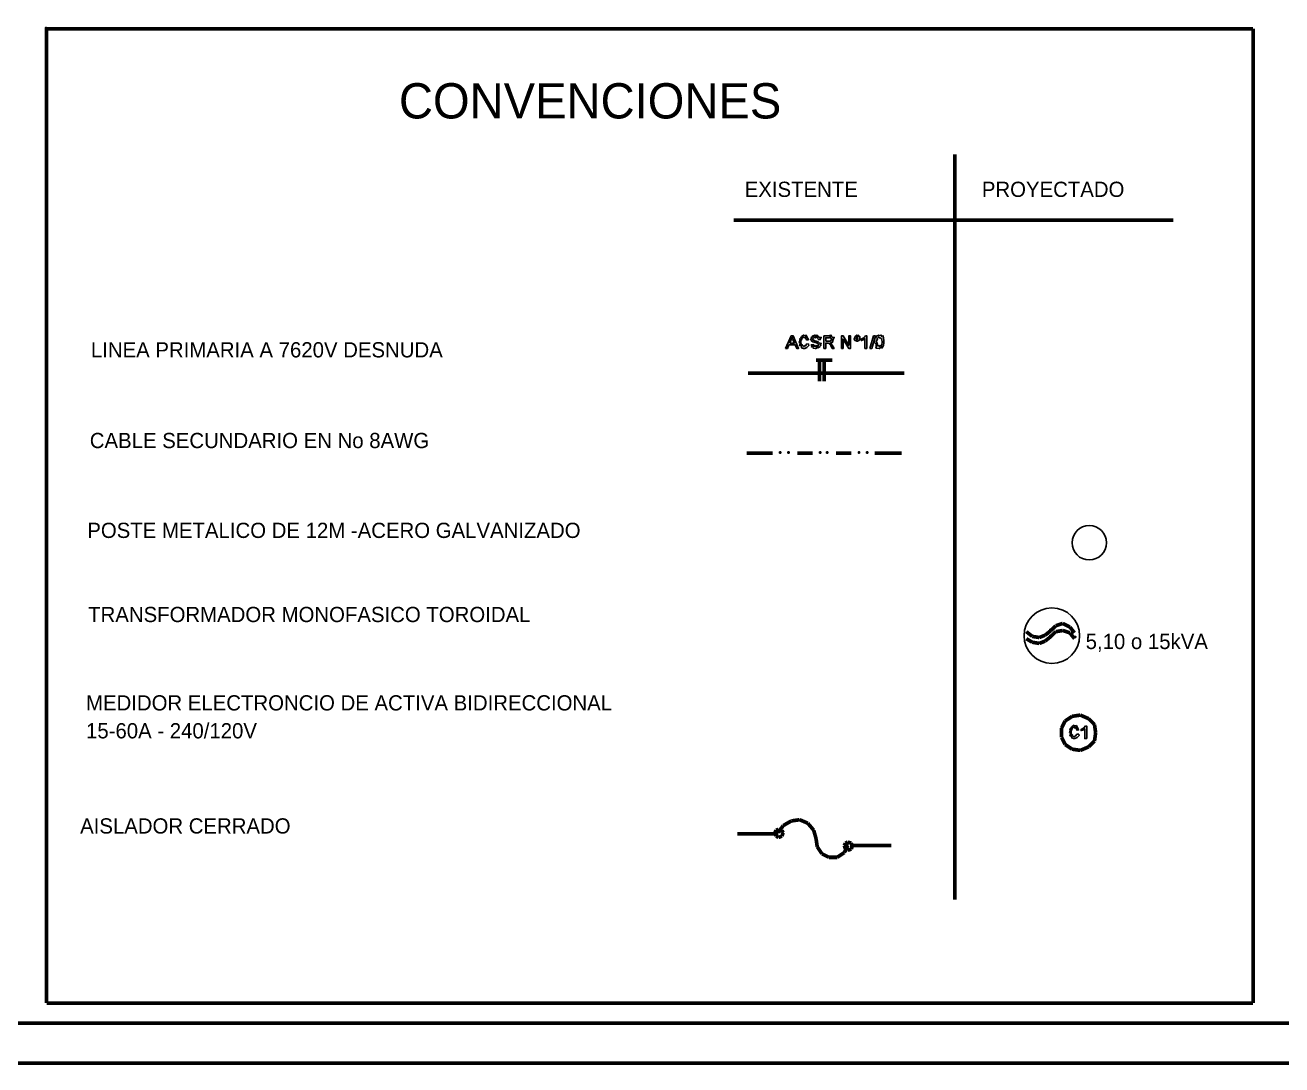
# Model space of a CAD drawing. Extents: x 0.27 to 8.12, y 0.27 to 5.77.
# Drawn here: x 4.72 to 6.503, y 0.271 to 1.745 of the extents above; entities that cross this region are included whole.
import ezdxf

# ---------------------------------------------------------------- set-up
doc = ezdxf.new("R2010")
doc.units = 0
doc.layers.get('0').update_dxf_attribs({"linetype": 'CONTINUOUS'})

msp = doc.modelspace()

# ---------------------------------------------------------------- linework, layer by layer
at = {"color": 7, "const_width": 0.005208}
msp.add_lwpolyline([(0.270025, 0.273298), (8.120004, 0.273298), (8.120004, 5.771617), (0.270025, 5.771617), (0.270025, 0.273298)], close=True, dxfattribs=at)
at = {"color": 2, "const_width": 0.005208}
for points in [[(4.749995, 1.739988), (6.461685, 1.739988)], [(4.749995, 0.358308), (4.749995, 1.739988)], [(6.461685, 1.739988), (6.461685, 0.358308)], [(6.461685, 0.358308), (4.749995, 0.358308)]]:
    msp.add_lwpolyline(points, dxfattribs=at)
at = {"color": 1}
msp.add_lwpolyline([(4.749995, 1.739988), (4.748365, 1.739988), (4.748365, 1.741618), (4.749995, 1.741618), (4.749995, 1.739988)], close=True, dxfattribs=at)
at = {"color": 0, "const_width": 0.005208}
for points in [[(6.038355, 1.561658), (6.038355, 0.504968)], [(6.348355, 1.468288), (5.725035, 1.468288)], [(5.841685, 1.269988), (5.865005, 1.269988)], [(5.846675, 1.239988), (5.846675, 1.269988)], [(5.853355, 1.239988), (5.853355, 1.269988)], [(5.745005, 1.251648), (5.966685, 1.251648)], [(6.181685, 0.893308), (6.175025, 0.886628)], [(6.191675, 0.896618), (6.181685, 0.893308)], [(6.201715, 0.891628), (6.191675, 0.896618)], [(6.208325, 0.883328), (6.201715, 0.891628)], [(6.140025, 0.884948), (6.148385, 0.878288)], [(6.140025, 0.874968), (6.148385, 0.869978)], [(6.148385, 0.878288), (6.158355, 0.876648)], [(6.158355, 0.876648), (6.166665, 0.879968)], [(6.158355, 0.868298), (6.166665, 0.871608)], [(6.166665, 0.879968), (6.175025, 0.886628)], [(6.166665, 0.871608), (6.175025, 0.878288)], [(6.181685, 0.884948), (6.175025, 0.878288)], [(6.191675, 0.886628), (6.181685, 0.884948)], [(6.201715, 0.883328), (6.191675, 0.886628)], [(6.208325, 0.874968), (6.201715, 0.883328)], [(6.148385, 0.869978), (6.158355, 0.868298)], [(6.205025, 0.764938), (6.195035, 0.758328)], [(6.216685, 0.766628), (6.205025, 0.764938)], [(6.228355, 0.761628), (6.216685, 0.766628)], [(6.195035, 0.758328), (6.190045, 0.748288)], [(6.190045, 0.748288), (6.190045, 0.734938)], [(6.236705, 0.753288), (6.228355, 0.761628)], [(6.238325, 0.741618), (6.236705, 0.753288)], [(6.190045, 0.734938), (6.195035, 0.724968)], [(6.228355, 0.721648), (6.236705, 0.729948)], [(6.236705, 0.729948), (6.238325, 0.741618)], [(6.195035, 0.724968), (6.205025, 0.718288)], [(6.205025, 0.718288), (6.216685, 0.716658)], [(6.216685, 0.716658), (6.228355, 0.721648)], [(5.788355, 0.604948), (5.785045, 0.603328)], [(5.795025, 0.609938), (5.788355, 0.599968)], [(5.793345, 0.603328), (5.788355, 0.604948)], [(5.806685, 0.616618), (5.795025, 0.609938)], [(5.818355, 0.618298), (5.806685, 0.616618)], [(5.830025, 0.613298), (5.818355, 0.618298)], [(5.838365, 0.603328), (5.830025, 0.613298)], [(5.730035, 0.598268), (5.788355, 0.598268)], [(5.785045, 0.603328), (5.783355, 0.599968)], [(5.783355, 0.599968), (5.785045, 0.594968)], [(5.785045, 0.594968), (5.788355, 0.593288)], [(5.788355, 0.593288), (5.793345, 0.594968)], [(5.795025, 0.599968), (5.793345, 0.603328)], [(5.793345, 0.594968), (5.795025, 0.599968)], [(5.841685, 0.591658), (5.838365, 0.603328)], [(5.841685, 0.591658), (5.843365, 0.579938)], [(5.886715, 0.586618), (5.883355, 0.584978)], [(5.891705, 0.584978), (5.886715, 0.586618)], [(5.843365, 0.579938), (5.850035, 0.569948)], [(5.850035, 0.569948), (5.860025, 0.564968)], [(5.871685, 0.564968), (5.881675, 0.571628)], [(5.883355, 0.584978), (5.881675, 0.581618)], [(5.881675, 0.581618), (5.883355, 0.576628)], [(5.881675, 0.571628), (5.886715, 0.581618)], [(5.883355, 0.576628), (5.886715, 0.574948)], [(5.886715, 0.574948), (5.891705, 0.576628)], [(5.890025, 0.581618), (5.948345, 0.581618)], [(5.893325, 0.581618), (5.891705, 0.584978)], [(5.891705, 0.576628), (5.893325, 0.581618)], [(5.860025, 0.564968), (5.871685, 0.564968)], [(0.325025, 0.329938), (8.063363, 0.329938)], [(0.268325, 0.273298), (8.120004, 0.273298)]]:
    msp.add_lwpolyline(points, dxfattribs=at)
at = {"color": 7}
for points in [[(5.798495, 1.286648), (5.806315, 1.304438), (5.809355, 1.304438), (5.816935, 1.286648), (5.814345, 1.286648), (5.812175, 1.291628), (5.803275, 1.291628), (5.801105, 1.286648), (5.798495, 1.286648)], [(5.804355, 1.294238), (5.811095, 1.294238), (5.808915, 1.299228), (5.809025, 1.299718), (5.807825, 1.301298), (5.807825, 1.301838), (5.807885, 1.301898), (5.807825, 1.302158), (5.806685, 1.299448), (5.806525, 1.299228), (5.804355, 1.294238)], [(5.828345, 1.293158), (5.830935, 1.292718), (5.831045, 1.292718), (5.831535, 1.290978), (5.828885, 1.288378), (5.828545, 1.288158), (5.828545, 1.288158), (5.825615, 1.286648), (5.824645, 1.286648), (5.823675, 1.286648), (5.821005, 1.287508), (5.820745, 1.287728), (5.820955, 1.288328), (5.820415, 1.290658), (5.818465, 1.290718), (5.818355, 1.290978), (5.818845, 1.291628), (5.819215, 1.294358), (5.817705, 1.295218), (5.817705, 1.295548), (5.818355, 1.296088), (5.819325, 1.298738), (5.818465, 1.300048), (5.818575, 1.300308), (5.819385, 1.300538), (5.820955, 1.303128), (5.821175, 1.303358), (5.821775, 1.304008), (5.823935, 1.305518), (5.824645, 1.304438), (5.824865, 1.304438), (5.825295, 1.304868), (5.827575, 1.305258), (5.828545, 1.303128), (5.828775, 1.302918), (5.828775, 1.302918), (5.830825, 1.299448), (5.830935, 1.299018), (5.828345, 1.298578), (5.828345, 1.299018), (5.827205, 1.300858), (5.827035, 1.300968), (5.827035, 1.301508), (5.826275, 1.303238), (5.825075, 1.301838), (5.824645, 1.301838), (5.824535, 1.302268), (5.822145, 1.303128), (5.820745, 1.301078), (5.820745, 1.300968), (5.820955, 1.301188), (5.821995, 1.301558), (5.820855, 1.298798), (5.820745, 1.298578), (5.820745, 1.298578), (5.820315, 1.296298), (5.820315, 1.295548), (5.820315, 1.295548), (5.820685, 1.292288), (5.820745, 1.292078), (5.821005, 1.292178), (5.822145, 1.291798), (5.821065, 1.290008), (5.820955, 1.289898), (5.821225, 1.290228), (5.822795, 1.290718), (5.824215, 1.289238), (5.824645, 1.289238), (5.824985, 1.289688), (5.826385, 1.290828), (5.826815, 1.290118), (5.826815, 1.290118), (5.827095, 1.290878), (5.828285, 1.292828), (5.828345, 1.293158)], [(5.834295, 1.291628), (5.836915, 1.291628), (5.837175, 1.291798), (5.838275, 1.292078), (5.837505, 1.290438), (5.837565, 1.290338), (5.837885, 1.290608), (5.839135, 1.291148), (5.838815, 1.289468), (5.838865, 1.289468), (5.839245, 1.289838), (5.840865, 1.290658), (5.841205, 1.289238), (5.841245, 1.289238), (5.841525, 1.289688), (5.842825, 1.290658), (5.843205, 1.289468), (5.843205, 1.289468), (5.843315, 1.289688), (5.844455, 1.290008), (5.844505, 1.290118), (5.844565, 1.290438), (5.844935, 1.291148), (5.844935, 1.291418), (5.844995, 1.291738), (5.844775, 1.292828), (5.844715, 1.292938), (5.844715, 1.293158), (5.843635, 1.293968), (5.843425, 1.294018), (5.843485, 1.294128), (5.840815, 1.294788), (5.840385, 1.294898), (5.840435, 1.295048), (5.837345, 1.295868), (5.837135, 1.295978), (5.837135, 1.295978), (5.835065, 1.297328), (5.834955, 1.297488), (5.835065, 1.297488), (5.834295, 1.299118), (5.834295, 1.299658), (5.834635, 1.299718), (5.834845, 1.301838), (5.834955, 1.302048), (5.835545, 1.302698), (5.837345, 1.304548), (5.837345, 1.303788), (5.837345, 1.303788), (5.837885, 1.304328), (5.840005, 1.305578), (5.840645, 1.304438), (5.840815, 1.304438), (5.841205, 1.304868), (5.843255, 1.305468), (5.844075, 1.303898), (5.844285, 1.303788), (5.844285, 1.303788), (5.846565, 1.302048), (5.846675, 1.301838), (5.847105, 1.302108), (5.848955, 1.302158), (5.847545, 1.299938), (5.847545, 1.299228), (5.844935, 1.299228), (5.844995, 1.299558), (5.843855, 1.301078), (5.843635, 1.301188), (5.843635, 1.301668), (5.842775, 1.303298), (5.841295, 1.301838), (5.840815, 1.301838), (5.840865, 1.302108), (5.839675, 1.303188), (5.837995, 1.301298), (5.837775, 1.301188), (5.837885, 1.301358), (5.838105, 1.302048), (5.836915, 1.300108), (5.836915, 1.299448), (5.837135, 1.299398), (5.837455, 1.298198), (5.837565, 1.298148), (5.838315, 1.298198), (5.840385, 1.296948), (5.840815, 1.296838), (5.841685, 1.297058), (5.844565, 1.295868), (5.844715, 1.295758), (5.844775, 1.295758), (5.846565, 1.294188), (5.846675, 1.294018), (5.847165, 1.294128), (5.848955, 1.293758), (5.847545, 1.292118), (5.847545, 1.291628), (5.847815, 1.291738), (5.848845, 1.291418), (5.846845, 1.289238), (5.846675, 1.289038), (5.846845, 1.289148), (5.847385, 1.289468), (5.844775, 1.287408), (5.844505, 1.287298), (5.844505, 1.287558), (5.843255, 1.288438), (5.841955, 1.286648), (5.841465, 1.286648), (5.840495, 1.286648), (5.837825, 1.286968), (5.837565, 1.287078), (5.837735, 1.287558), (5.837175, 1.289468), (5.835285, 1.288648), (5.835175, 1.288808), (5.835545, 1.289358), (5.835825, 1.291578), (5.834295, 1.291578), (5.834295, 1.291628)], [(5.852795, 1.286648), (5.852795, 1.304438), (5.860395, 1.304438), (5.860785, 1.304868), (5.862785, 1.305468), (5.863495, 1.303898), (5.863665, 1.303788), (5.863665, 1.303788), (5.865285, 1.302268), (5.865395, 1.302048), (5.865775, 1.302268), (5.867455, 1.302218), (5.866045, 1.299938), (5.866045, 1.299228), (5.866045, 1.299228), (5.865175, 1.296188), (5.864955, 1.295978), (5.865005, 1.295978), (5.865175, 1.295438), (5.861925, 1.294298), (5.861475, 1.294238), (5.861535, 1.294238), (5.862735, 1.293428), (5.862785, 1.293368), (5.862785, 1.293368), (5.864415, 1.291418), (5.864525, 1.291198), (5.867345, 1.286648), (5.864745, 1.286648), (5.862575, 1.290118), (5.862575, 1.290658), (5.861165, 1.292178), (5.861045, 1.292288), (5.861105, 1.292558), (5.860075, 1.293478), (5.859965, 1.293588), (5.860025, 1.293648), (5.859205, 1.294188), (5.859105, 1.294238), (5.859105, 1.294238), (5.858285, 1.294238), (5.858005, 1.294238), (5.855415, 1.294238), (5.855415, 1.286648), (5.852795, 1.286648)], [(5.855415, 1.296838), (5.859965, 1.296838), (5.860455, 1.297058), (5.862035, 1.297008), (5.862135, 1.297058), (5.862355, 1.297288), (5.863005, 1.297828), (5.863005, 1.297928), (5.863175, 1.298258), (5.863435, 1.299118), (5.863435, 1.299448), (5.863495, 1.299718), (5.862735, 1.301078), (5.862575, 1.301188), (5.862575, 1.301668), (5.861925, 1.303298), (5.860785, 1.301838), (5.860395, 1.301838), (5.855415, 1.301838), (5.855415, 1.296838)], [(5.877545, 1.286648), (5.877545, 1.304438), (5.880365, 1.304438), (5.888175, 1.291198), (5.888175, 1.304438), (5.890785, 1.304438), (5.890785, 1.286648), (5.887965, 1.286648), (5.880145, 1.299878), (5.880145, 1.286648), (5.877545, 1.286648)], [(5.895715, 1.300538), (5.896165, 1.300588), (5.896645, 1.302918), (5.896795, 1.303128), (5.897395, 1.303728), (5.899465, 1.305468), (5.899635, 1.304438), (5.899635, 1.304438), (5.900065, 1.304828), (5.902115, 1.305308), (5.902285, 1.303358), (5.902455, 1.303128), (5.902605, 1.303298), (5.904025, 1.303298), (5.903745, 1.301188), (5.903745, 1.300538), (5.903915, 1.300368), (5.902665, 1.298088), (5.902455, 1.297928), (5.902455, 1.297928), (5.900325, 1.296838), (5.899635, 1.296838), (5.899635, 1.296838), (5.897025, 1.297718), (5.896795, 1.297928), (5.896915, 1.297928), (5.895715, 1.299878), (5.895715, 1.300538)], [(5.898325, 1.300538), (5.898495, 1.300478), (5.898705, 1.299718), (5.898755, 1.299658), (5.898975, 1.299658), (5.899465, 1.299228), (5.899635, 1.299228), (5.899845, 1.299228), (5.900495, 1.299558), (5.900495, 1.299658), (5.900665, 1.299658), (5.900925, 1.300308), (5.900925, 1.300538), (5.900925, 1.300538), (5.900605, 1.301358), (5.900495, 1.301398), (5.900715, 1.301838), (5.900985, 1.303298), (5.900005, 1.301838), (5.899635, 1.301838), (5.899785, 1.302158), (5.900115, 1.303238), (5.898865, 1.301448), (5.898755, 1.301398), (5.898975, 1.301668), (5.899465, 1.302648), (5.898325, 1.301018), (5.898325, 1.300538)], [(5.913785, 1.286648), (5.910965, 1.286648), (5.910965, 1.300538), (5.910965, 1.300538), (5.908855, 1.298908), (5.908575, 1.298798), (5.908575, 1.298798), (5.905985, 1.297928), (5.905755, 1.297928), (5.905755, 1.299878), (5.906785, 1.299988), (5.909395, 1.301618), (5.909665, 1.301838), (5.910205, 1.302538), (5.912045, 1.304658), (5.912045, 1.304438), (5.912045, 1.304438), (5.913785, 1.304438), (5.913785, 1.286648)], [(5.918175, 1.286648), (5.923385, 1.304438), (5.925995, 1.304438), (5.920785, 1.286648), (5.918175, 1.286648)], [(5.924745, 1.295548), (5.924745, 1.296898), (5.925285, 1.300538), (5.925395, 1.300968), (5.926105, 1.301838), (5.928045, 1.304658), (5.927565, 1.304008), (5.927565, 1.304008), (5.928215, 1.304488), (5.930665, 1.305578), (5.931145, 1.304438), (5.931255, 1.304438), (5.931745, 1.304868), (5.933915, 1.305468), (5.934455, 1.303898), (5.934725, 1.303788), (5.934995, 1.304118), (5.936725, 1.304488), (5.936895, 1.302438), (5.936895, 1.302268), (5.936955, 1.302328), (5.937385, 1.302538), (5.937495, 1.299878), (5.937545, 1.299658), (5.937715, 1.299448), (5.937985, 1.296518), (5.937985, 1.295548), (5.938035, 1.295438), (5.937275, 1.290338), (5.937115, 1.289898), (5.937115, 1.289898), (5.935215, 1.287128), (5.934955, 1.287078), (5.934995, 1.287358), (5.933855, 1.288378), (5.931915, 1.286648), (5.931255, 1.286648), (5.931255, 1.286648), (5.927025, 1.286968), (5.926705, 1.287078), (5.927185, 1.288218), (5.926755, 1.292558), (5.924745, 1.294788), (5.924745, 1.295548)], [(5.927355, 1.295548), (5.928005, 1.295218), (5.929035, 1.292228), (5.928325, 1.289948), (5.928435, 1.289898), (5.928975, 1.290288), (5.931095, 1.290718), (5.931255, 1.289238), (5.931255, 1.289238), (5.931745, 1.289738), (5.933755, 1.290768), (5.934075, 1.289898), (5.934075, 1.289898), (5.934675, 1.290878), (5.935385, 1.294358), (5.935385, 1.295548), (5.935645, 1.296578), (5.934675, 1.300308), (5.934505, 1.300538), (5.934505, 1.300538), (5.932065, 1.301838), (5.931255, 1.301838), (5.931365, 1.302048), (5.930605, 1.303088), (5.928325, 1.300908), (5.928005, 1.300758), (5.928045, 1.300758), (5.928865, 1.300368), (5.927355, 1.296728), (5.927355, 1.295548)]]:
    msp.add_lwpolyline(points, close=True, dxfattribs=at)
at = {"color": 5, "const_width": 0.005208}
for points in [[(5.743385, 1.138308), (5.779995, 1.138308)], [(5.815045, 1.138308), (5.836685, 1.138308)], [(5.870005, 1.138308), (5.891705, 1.138308)], [(5.925025, 1.138308), (5.963365, 1.138308)]]:
    msp.add_lwpolyline(points, dxfattribs=at)
at = {"color": 5}
for points in [[(5.791665, 1.138308), (5.790035, 1.138308), (5.790035, 1.139938), (5.791665, 1.139938), (5.791665, 1.138308)], [(5.803385, 1.138308), (5.801705, 1.138308), (5.801705, 1.139938), (5.803385, 1.139938), (5.803385, 1.138308)], [(5.848355, 1.138308), (5.846675, 1.138308), (5.846675, 1.139938), (5.848355, 1.139938), (5.848355, 1.138308)], [(5.858345, 1.138308), (5.856715, 1.138308), (5.856715, 1.139938), (5.858345, 1.139938), (5.858345, 1.138308)], [(5.903365, 1.138308), (5.901685, 1.138308), (5.901685, 1.139938), (5.903365, 1.139938), (5.903365, 1.138308)], [(5.915035, 1.138308), (5.913355, 1.138308), (5.913355, 1.139938), (5.915035, 1.139938), (5.915035, 1.138308)]]:
    msp.add_lwpolyline(points, close=True, dxfattribs=at)
at = {"color": 0}
for points in [[(6.175025, 0.886628), (6.173345, 0.886628), (6.173345, 0.888308), (6.175025, 0.888308), (6.175025, 0.886628)], [(6.175025, 0.886628), (6.173345, 0.886628), (6.173345, 0.888308), (6.175025, 0.888308), (6.175025, 0.886628)], [(6.175025, 0.878288), (6.173345, 0.878288), (6.173345, 0.879968), (6.175025, 0.879968), (6.175025, 0.878288)], [(6.175025, 0.878288), (6.173345, 0.878288), (6.173345, 0.879968), (6.175025, 0.879968), (6.175025, 0.878288)], [(6.210005, 0.876648), (6.208325, 0.876648), (6.208325, 0.878288), (6.210005, 0.878288), (6.210005, 0.876648)], [(6.238325, 0.741618), (6.236705, 0.741618), (6.236705, 0.743298), (6.238325, 0.743298), (6.238325, 0.741618)], [(5.788355, 0.599968), (5.786675, 0.599968), (5.786675, 0.601648), (5.788355, 0.601648), (5.788355, 0.599968)], [(5.795025, 0.599968), (5.793345, 0.599968), (5.793345, 0.601648), (5.795025, 0.601648), (5.795025, 0.599968)], [(5.886715, 0.581618), (5.885035, 0.581618), (5.885035, 0.583298), (5.886715, 0.583298), (5.886715, 0.581618)], [(5.893325, 0.581618), (5.891705, 0.581618), (5.891705, 0.583298), (5.893325, 0.583298), (5.893325, 0.581618)]]:
    msp.add_lwpolyline(points, close=True, dxfattribs=at)
at = {"color": 6}
for points in [[(6.211685, 0.739828), (6.214295, 0.739398), (6.214415, 0.739398), (6.214895, 0.737658), (6.212225, 0.735048), (6.211915, 0.734828), (6.211915, 0.734828), (6.208975, 0.733308), (6.208005, 0.733308), (6.207025, 0.733308), (6.204365, 0.734188), (6.204095, 0.734398), (6.204315, 0.734988), (6.203775, 0.737328), (6.201815, 0.737378), (6.201715, 0.737658), (6.202205, 0.738298), (6.202575, 0.741018), (6.201065, 0.741878), (6.201065, 0.742218), (6.201715, 0.742758), (6.202685, 0.745408), (6.201815, 0.746718), (6.201925, 0.746978), (6.202745, 0.747198), (6.204315, 0.749808), (6.204535, 0.750018), (6.205135, 0.750668), (6.207295, 0.752188), (6.208005, 0.751108), (6.208215, 0.751108), (6.208665, 0.751548), (6.210935, 0.751918), (6.211915, 0.749808), (6.212135, 0.749588), (6.212135, 0.749588), (6.214185, 0.746118), (6.214295, 0.745688), (6.211685, 0.745238), (6.211685, 0.745688), (6.210545, 0.747538), (6.210395, 0.747628), (6.210395, 0.748178), (6.209635, 0.749908), (6.208435, 0.748508), (6.208005, 0.748508), (6.207895, 0.748938), (6.205505, 0.749808), (6.204095, 0.747738), (6.204095, 0.747628), (6.204315, 0.747858), (6.205345, 0.748228), (6.204205, 0.745468), (6.204095, 0.745238), (6.204095, 0.745238), (6.203665, 0.742968), (6.203665, 0.742218), (6.203665, 0.742218), (6.204045, 0.738948), (6.204095, 0.738738), (6.204365, 0.738858), (6.205505, 0.738468), (6.204425, 0.736678), (6.204315, 0.736558), (6.204595, 0.736898), (6.206165, 0.737378), (6.207565, 0.735918), (6.208005, 0.735918), (6.208325, 0.736358), (6.209745, 0.737488), (6.210175, 0.736788), (6.210175, 0.736788), (6.210435, 0.737548), (6.211635, 0.739488), (6.211685, 0.739828)], [(6.225685, 0.733308), (6.222865, 0.733308), (6.222865, 0.747198), (6.222865, 0.747198), (6.220755, 0.745578), (6.220485, 0.745468), (6.220485, 0.745468), (6.217885, 0.744608), (6.217665, 0.744608), (6.217665, 0.746548), (6.218685, 0.746658), (6.221295, 0.748288), (6.221565, 0.748508), (6.222105, 0.749218), (6.223955, 0.751328), (6.223955, 0.751108), (6.223955, 0.751108), (6.225685, 0.751108), (6.225685, 0.733308)]]:
    msp.add_lwpolyline(points, close=True, dxfattribs=at)
at = {"color": 7, "linetype": 'BYBLOCK'}
for centre, radius in [((6.229318, 1.011072), 0.024431), ((6.176232, 0.879278), 0.039409)]:
    msp.add_circle(centre, radius, dxfattribs=at)

# ---------------------------------------------------------------- texts
at = {"linetype": 'BYBLOCK'}
for s, height, p in [('CONVENCIONES', 0.05, (5.249926, 1.612714)), ('EXISTENTE', 0.0216, (5.740477, 1.501444)), ('PROYECTADO', 0.0216, (6.07689, 1.501444)), ('LINEA PRIMARIA A 7620V DESNUDA', 0.0216, (4.812869, 1.273871)), ('CABLE SECUNDARIO EN No 8AWG', 0.0216, (4.811357, 1.145243)), ('POSTE METALICO DE 12M -ACERO GALVANIZADO', 0.0216, (4.807799, 1.017831)), ('TRANSFORMADOR MONOFASICO TOROIDAL', 0.0216, (4.809036, 0.898547)), ('5,10 o 15kVA', 0.0216, (6.224151, 0.860307)), ('MEDIDOR ELECTRONCIO DE ACTIVA BIDIRECCIONAL', 0.0216, (4.806013, 0.773217)), ('15-60A - 240/120V', 0.0216, (4.806013, 0.733639)), ('AISLADOR CERRADO', 0.0216, (4.79763, 0.598689))]:
    msp.add_text(s, height=height, dxfattribs=at).set_placement(p)

doc.saveas('drawing.dxf')
